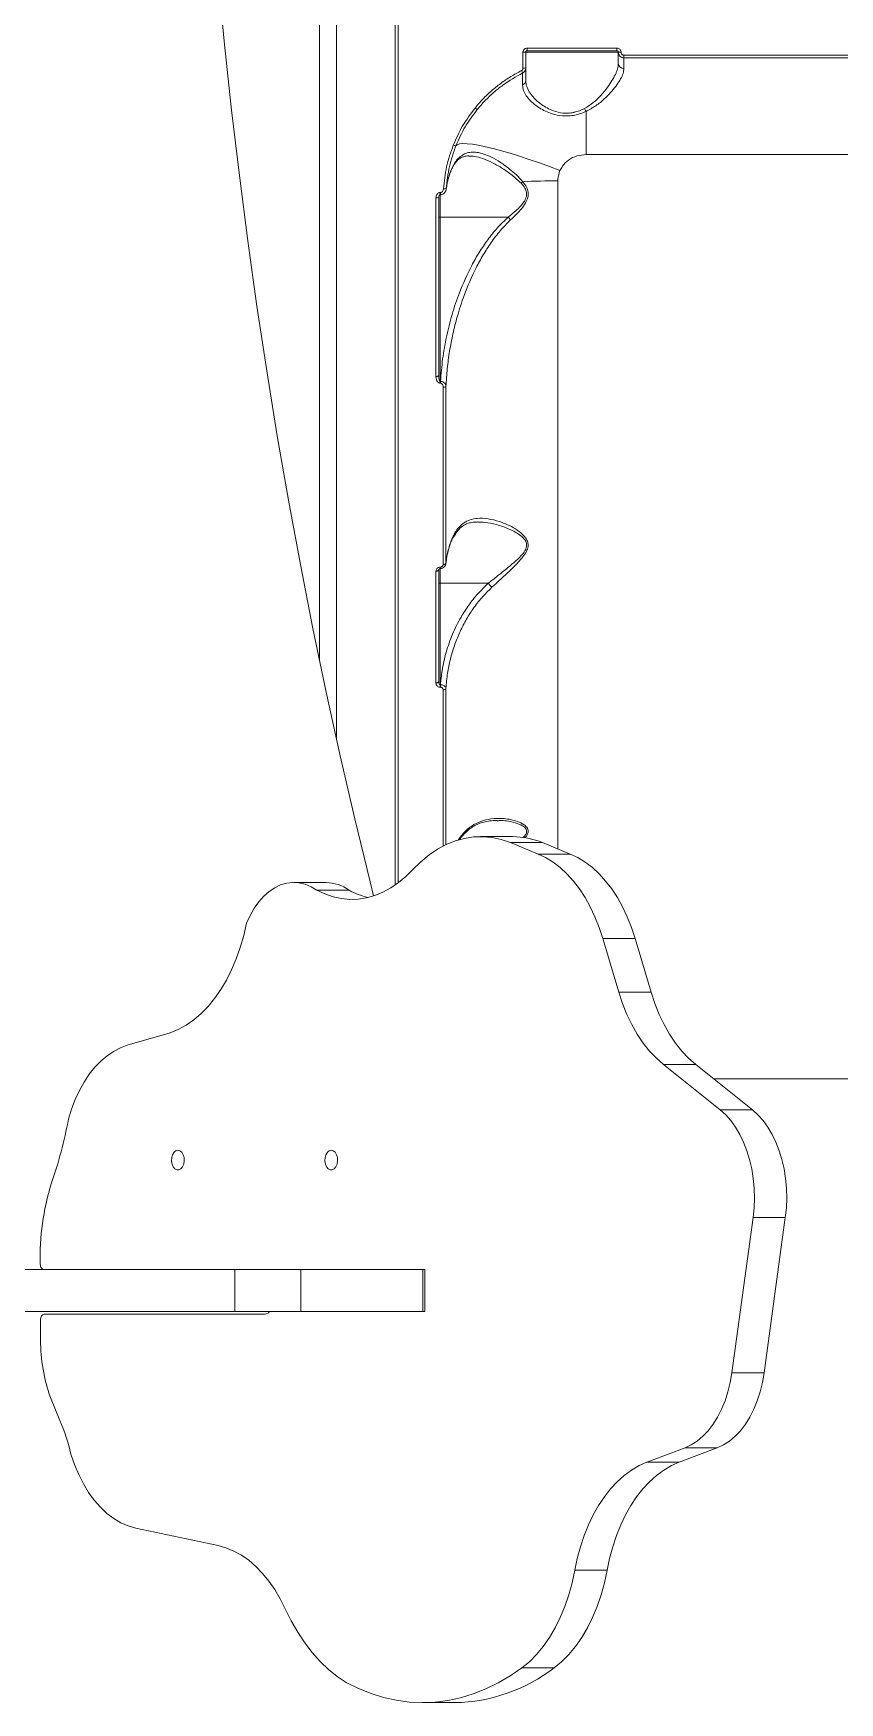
# Model space of a CAD drawing. Header units: millimetres. Extents: x -9848 to 7178, y -5300 to 6667.
# Drawn here: x -1846 to -1559, y 1473 to 2068 of the extents above; entities that cross this region are included whole.
import ezdxf

# ---------------------------------------------------------------- set-up
doc = ezdxf.new("R2010")
doc.units = ezdxf.units.MM
doc.layers.add('DIKOM_ОБЪЕКТ', color=7, linetype='Continuous')

msp = doc.modelspace()

# ---------------------------------------------------------------- linework, layer by layer
at = {"layer": 'DIKOM_ОБЪЕКТ', "color": 7, "linetype": 'Continuous', "lineweight": 15}
for p, q in [((-1717.08, 1764.86), (-1717.08, 2431.5)), ((-1738.08, 2369.77), (-1738.08, 1817.06)), ((-1744.08, 1844.98), (-1744.08, 2355.08)), ((-1716.08, 2076.79), (-1716.08, 1765.58)), ((-1671.58, 2056.12), (-1671.58, 2061.75)), ((-1670.58, 2061.79), (-1670.58, 2056.18)), ((-1637.58, 2061.79), (-1670.58, 2061.79)), ((-1670.08, 2063.25), (-1638.08, 2063.25)), ((-1670.08, 2062.29), (-1670.08, 2063.25)), ((-1638.08, 2062.29), (-1670.08, 2062.29)), ((-1638.08, 2062.29), (-1638.08, 2063.25)), ((-1637.58, 2057.74), (-1637.58, 2061.79)), ((-1635.58, 2060.75), (-1552.58, 2060.75)), ((-1635.58, 2059.79), (-1635.58, 2060.75)), ((-1635.58, 2059.79), (-1635.58, 2055.93)), ((-1552.58, 2059.79), (-1635.58, 2059.79)), ((-1649.08, 2025.29), (-1649.08, 2040.7)), ((-1299.08, 2025.29), (-1649.08, 2025.29)), ((-1701.08, 2011.77), (-1700.99, 2011.77)), ((-1701.08, 2010.93), (-1701.08, 2011.77)), ((-1700.99, 2010.93), (-1700.99, 2011.77)), ((-1698.9, 2013), (-1698.74, 2014.03)), ((-1659.13, 2015.94), (-1659.13, 1777.73)), ((-1702.58, 1946.17), (-1702.58, 2009.81)), ((-1701.58, 2009.98), (-1701.58, 1946.49)), ((-1701.08, 2010.93), (-1700.99, 2010.93)), ((-1701.08, 2010.93), (-1701.08, 2002.98)), ((-1676.83, 2002.98), (-1701.08, 2002.98)), ((-1701.08, 2002.98), (-1701.08, 1944.45)), ((-1701.08, 1944.45), (-1700.96, 1944.45)), ((-1701.08, 1944.45), (-1701.08, 1943.81)), ((-1700.96, 1943.81), (-1701.08, 1943.81)), ((-1700.96, 1944.45), (-1700.96, 1943.81)), ((-1700.02, 1879.16), (-1700.02, 1942.33)), ((-1699.02, 1942.63), (-1699.02, 1879.59)), ((-1687.48, 1894.18), (-1687.69, 1894.19)), ((-1702.58, 1836.9), (-1702.58, 1876.77)), ((-1701.58, 1877.25), (-1701.58, 1837.48)), ((-1701.08, 1878.18), (-1701.04, 1878.18)), ((-1701.08, 1877.66), (-1701.08, 1878.18)), ((-1701.08, 1877.66), (-1701.04, 1877.66)), ((-1701.08, 1877.66), (-1701.08, 1872.44)), ((-1701.04, 1877.66), (-1701.04, 1878.18)), ((-1683.92, 1872.44), (-1701.08, 1872.44)), ((-1701.08, 1872.44), (-1701.08, 1836.28)), ((-1701.08, 1836.28), (-1700.97, 1836.28)), ((-1701.08, 1836.28), (-1701.08, 1835.38)), ((-1700.97, 1835.38), (-1701.08, 1835.38)), ((-1700.97, 1836.28), (-1700.97, 1835.38)), ((-1700.02, 1778.77), (-1700.02, 1834.42)), ((-1699.02, 1834.95), (-1699.02, 1779.26)), ((-1694.32, 1780.97), (-1693.36, 1782.25)), ((-1675.25, 1782.1), (-1686.75, 1782.1)), ((-1666.18, 1775.91), (-1676.06, 1779.96)), ((-1664.56, 1779.96), (-1676.06, 1779.96)), ((-1654.69, 1775.91), (-1664.56, 1779.96)), ((-1654.69, 1775.91), (-1666.18, 1775.91)), ((-1741.75, 1765.76), (-1753.24, 1765.76)), ((-1733.56, 1763.01), (-1745.05, 1763.01)), ((-1637.4, 1726.64), (-1643.12, 1745.84)), ((-1631.63, 1745.84), (-1643.12, 1745.84)), ((-1625.91, 1726.64), (-1631.63, 1745.84)), ((-1625.91, 1726.64), (-1637.4, 1726.64)), ((-1797.36, 1712.15), (-1812.57, 1707.72)), ((-1601.27, 1684.67), (-1621.49, 1700.83)), ((-1610, 1700.83), (-1621.49, 1700.83)), ((-1589.78, 1684.67), (-1610, 1700.83)), ((-1603.69, 1695.79), (-1289.03, 1695.79)), ((-1589.78, 1684.67), (-1601.27, 1684.67)), ((-1597.1, 1590.96), (-1589.55, 1646.27)), ((-1578.06, 1646.27), (-1589.55, 1646.27)), ((-1585.61, 1590.96), (-1578.06, 1646.27)), ((-1842.36, 1627.79), (-1980.71, 1627.79)), ((-1878.42, 1627.79), (-1774.29, 1627.79)), ((-1774.29, 1612.79), (-1774.29, 1627.79)), ((-1750.75, 1627.79), (-1774.29, 1627.79)), ((-1750.75, 1612.79), (-1750.75, 1627.79)), ((-1750.75, 1627.79), (-1707.2, 1627.79)), ((-1707.2, 1612.79), (-1707.2, 1627.79)), ((-1706.49, 1627.79), (-1707.2, 1627.79)), ((-1706.49, 1612.79), (-1706.49, 1627.79)), ((-1878.42, 1612.79), (-1774.29, 1612.79)), ((-1843.52, 1602.64), (-1843.55, 1609.78)), ((-1764, 1611.79), (-1842.26, 1611.79)), ((-1750.75, 1612.79), (-1774.29, 1612.79)), ((-1750.75, 1612.79), (-1707.2, 1612.79)), ((-1706.49, 1612.79), (-1707.2, 1612.79)), ((-1585.61, 1590.96), (-1597.1, 1590.96)), ((-1839.95, 1582.14), (-1836.58, 1573.97)), ((-1627.4, 1559.08), (-1613.79, 1564.22)), ((-1615.91, 1559.08), (-1602.3, 1564.22)), ((-1602.3, 1564.22), (-1613.79, 1564.22)), ((-1615.91, 1559.08), (-1627.4, 1559.08)), ((-1809.56, 1535.58), (-1780.25, 1529.34)), ((-1641.59, 1520.54), (-1653.08, 1520.54)), ((-1660.46, 1485.75), (-1671.95, 1485.75)), ((-1707.34, 1473.35), (-1695.85, 1473.35))]:
    msp.add_line(p, q, dxfattribs=at)
at = {"layer": 'DIKOM_ОБЪЕКТ', "color": 7, "linetype": 'Continuous', "lineweight": 15, "flags": 128}
for points in [[(-1724.81, 1760.98), (-1726.08, 1766.04), (-1731.51, 1788.45), (-1736.71, 1810.96), (-1741.68, 1833.59), (-1746.4, 1856.31), (-1750.88, 1879.13), (-1755.12, 1902.05), (-1759.11, 1925.05), (-1762.86, 1948.13), (-1766.37, 1971.29), (-1769.63, 1994.52), (-1772.65, 2017.82), (-1775.42, 2041.18), (-1777.94, 2064.59), (-1780.21, 2088.06), (-1782.23, 2111.57), (-1784.01, 2135.12), (-1785.54, 2158.71)], [(-1695.47, 2028.4), (-1694.99, 2028.82), (-1694.15, 2029.08), (-1692.96, 2029.19), (-1691.43, 2029.15), (-1689.57, 2028.95), (-1687.4, 2028.59), (-1684.94, 2028.09), (-1682.23, 2027.45), (-1679.27, 2026.66), (-1676.11, 2025.75), (-1672.78, 2024.71), (-1669.3, 2023.57), (-1665.72, 2022.32), (-1662.06, 2020.99), (-1658.37, 2019.58)], [(-1701.58, 2003.14), (-1701.57, 2003.11), (-1701.54, 2003.08), (-1701.49, 2003.05), (-1701.43, 2003.02), (-1701.35, 2003), (-1701.27, 2002.99), (-1701.17, 2002.98), (-1701.08, 2002.98)], [(-1701.58, 1946.49), (-1701.6, 1946.43), (-1701.65, 1946.37), (-1701.75, 1946.31), (-1701.87, 1946.27), (-1702.02, 1946.23), (-1702.19, 1946.2), (-1702.38, 1946.18), (-1702.58, 1946.17)], [(-1701.58, 1877.25), (-1701.6, 1877.15), (-1701.65, 1877.06), (-1701.75, 1876.98), (-1701.87, 1876.91), (-1702.02, 1876.85), (-1702.19, 1876.8), (-1702.38, 1876.78), (-1702.58, 1876.77)], [(-1699.02, 1879.59), (-1699.05, 1879.51), (-1699.12, 1879.42), (-1699.21, 1879.35), (-1699.34, 1879.28), (-1699.48, 1879.23), (-1699.65, 1879.19), (-1699.83, 1879.16), (-1700.02, 1879.16)], [(-1701.58, 1872.6), (-1701.57, 1872.57), (-1701.54, 1872.54), (-1701.49, 1872.51), (-1701.43, 1872.48), (-1701.35, 1872.46), (-1701.27, 1872.45), (-1701.17, 1872.44), (-1701.08, 1872.44)], [(-1701.58, 1837.48), (-1701.6, 1837.37), (-1701.65, 1837.26), (-1701.75, 1837.16), (-1701.87, 1837.07), (-1702.02, 1837), (-1702.19, 1836.95), (-1702.38, 1836.91), (-1702.58, 1836.9)], [(-1710.76, 1770.42), (-1707.97, 1773.18), (-1705.05, 1775.6), (-1702.02, 1777.64), (-1698.9, 1779.32), (-1695.7, 1780.61), (-1692.45, 1781.5), (-1689.16, 1781.99), (-1685.85, 1782.09), (-1682.55, 1781.78), (-1679.28, 1781.07), (-1676.06, 1779.96)], [(-1666.18, 1775.91), (-1663.48, 1774.62), (-1660.86, 1773), (-1658.32, 1771.05), (-1655.9, 1768.8), (-1653.59, 1766.26), (-1651.43, 1763.44), (-1649.42, 1760.35), (-1647.57, 1757.03), (-1645.9, 1753.49), (-1644.41, 1749.75), (-1643.12, 1745.84)], [(-1654.69, 1775.91), (-1651.99, 1774.62), (-1649.37, 1773), (-1646.83, 1771.05), (-1644.41, 1768.8), (-1642.1, 1766.26), (-1639.94, 1763.44), (-1637.93, 1760.35), (-1636.08, 1757.03), (-1634.4, 1753.49), (-1632.92, 1749.75), (-1631.63, 1745.84)], [(-1710.76, 1770.42), (-1713.28, 1767.91), (-1715.92, 1765.7), (-1718.66, 1763.83), (-1721.49, 1762.3), (-1724.38, 1761.12), (-1727.33, 1760.3), (-1730.31, 1759.84), (-1733.3, 1759.75), (-1736.29, 1760.02), (-1739.26, 1760.66), (-1742.18, 1761.66), (-1745.05, 1763.01)], [(-1770.11, 1751.24), (-1768.84, 1754.03), (-1767.38, 1756.58), (-1765.75, 1758.87), (-1763.97, 1760.87), (-1762.06, 1762.55), (-1760.04, 1763.89), (-1757.94, 1764.88), (-1755.78, 1765.5), (-1753.59, 1765.75), (-1751.39, 1765.62), (-1749.22, 1765.12), (-1747.09, 1764.25), (-1745.05, 1763.01)], [(-1770.11, 1751.24), (-1771.1, 1746.85), (-1772.32, 1742.61), (-1773.75, 1738.53), (-1775.39, 1734.64), (-1777.23, 1730.98), (-1779.25, 1727.56), (-1781.45, 1724.41), (-1783.8, 1721.55), (-1786.3, 1718.99), (-1788.92, 1716.76), (-1791.65, 1714.87), (-1794.47, 1713.33), (-1797.36, 1712.15)], [(-1621.49, 1700.83), (-1624.03, 1703.08), (-1626.45, 1705.65), (-1628.72, 1708.51), (-1630.83, 1711.66), (-1632.77, 1715.08), (-1634.52, 1718.73), (-1636.07, 1722.59), (-1637.4, 1726.64)], [(-1610, 1700.83), (-1612.54, 1703.08), (-1614.96, 1705.65), (-1617.23, 1708.51), (-1619.34, 1711.66), (-1621.28, 1715.08), (-1623.03, 1718.73), (-1624.58, 1722.59), (-1625.91, 1726.64)], [(-1833.54, 1681.41), (-1832.44, 1684.99), (-1831.14, 1688.4), (-1829.65, 1691.62), (-1827.98, 1694.62), (-1826.15, 1697.37), (-1824.16, 1699.86), (-1822.04, 1702.07), (-1819.81, 1703.97), (-1817.47, 1705.55), (-1815.05, 1706.81), (-1812.57, 1707.72)], [(-1601.27, 1684.67), (-1599.32, 1682.91), (-1597.49, 1680.85), (-1595.8, 1678.52), (-1594.27, 1675.94), (-1592.91, 1673.13), (-1591.75, 1670.12), (-1590.78, 1666.95), (-1590.02, 1663.64), (-1589.48, 1660.23), (-1589.16, 1656.76), (-1589.06, 1653.25), (-1589.19, 1649.74), (-1589.55, 1646.27)], [(-1589.78, 1684.67), (-1587.83, 1682.91), (-1586, 1680.85), (-1584.31, 1678.52), (-1582.78, 1675.94), (-1581.42, 1673.13), (-1580.26, 1670.12), (-1579.29, 1666.95), (-1578.53, 1663.64), (-1577.98, 1660.23), (-1577.66, 1656.76), (-1577.57, 1653.25), (-1577.7, 1649.74), (-1578.06, 1646.27)], [(-1794.53, 1670.29), (-1793.8, 1670.1), (-1793.15, 1669.55), (-1792.65, 1668.7), (-1792.35, 1667.65), (-1792.29, 1666.5), (-1792.47, 1665.38), (-1792.88, 1664.42), (-1793.46, 1663.71), (-1794.16, 1663.34), (-1794.9, 1663.34), (-1795.6, 1663.71), (-1796.19, 1664.42), (-1796.59, 1665.38), (-1796.77, 1666.5), (-1796.71, 1667.65), (-1796.42, 1668.7), (-1795.91, 1669.55), (-1795.26, 1670.1), (-1794.53, 1670.29)], [(-1739.9, 1670.29), (-1739.17, 1670.1), (-1738.51, 1669.55), (-1738.01, 1668.7), (-1737.71, 1667.65), (-1737.65, 1666.5), (-1737.84, 1665.38), (-1738.24, 1664.42), (-1738.83, 1663.71), (-1739.53, 1663.34), (-1740.27, 1663.34), (-1740.97, 1663.71), (-1741.55, 1664.42), (-1741.96, 1665.38), (-1742.14, 1666.5), (-1742.08, 1667.65), (-1741.78, 1668.7), (-1741.28, 1669.55), (-1740.63, 1670.1), (-1739.9, 1670.29)], [(-1842.32, 1627.79), (-1842.57, 1627.83), (-1842.8, 1627.93), (-1843.02, 1628.11), (-1843.21, 1628.35), (-1843.37, 1628.64), (-1843.49, 1628.97), (-1843.57, 1629.33), (-1843.61, 1629.71)], [(-1843.55, 1609.78), (-1843.52, 1610.17), (-1843.45, 1610.55), (-1843.33, 1610.89), (-1843.17, 1611.2), (-1842.98, 1611.45), (-1842.76, 1611.64), (-1842.51, 1611.75), (-1842.26, 1611.79)], [(-1597.1, 1590.96), (-1597.69, 1587.51), (-1598.5, 1584.17), (-1599.53, 1580.98), (-1600.76, 1577.96), (-1602.19, 1575.16), (-1603.79, 1572.6), (-1605.55, 1570.3), (-1607.45, 1568.3), (-1609.47, 1566.61), (-1611.59, 1565.24), (-1613.79, 1564.22)], [(-1585.61, 1590.96), (-1586.2, 1587.51), (-1587.01, 1584.17), (-1588.04, 1580.98), (-1589.27, 1577.96), (-1590.7, 1575.16), (-1592.3, 1572.6), (-1594.06, 1570.3), (-1595.96, 1568.3), (-1597.98, 1566.61), (-1600.1, 1565.24), (-1602.3, 1564.22)], [(-1809.56, 1535.58), (-1812.23, 1536.34), (-1814.84, 1537.48), (-1817.38, 1538.98), (-1819.82, 1540.83), (-1822.14, 1543.01), (-1824.33, 1545.51), (-1826.37, 1548.3), (-1828.23, 1551.37), (-1829.91, 1554.69), (-1831.39, 1558.23), (-1832.66, 1561.96)], [(-1653.08, 1520.54), (-1652.19, 1524.79), (-1651.08, 1528.92), (-1649.75, 1532.89), (-1648.23, 1536.69), (-1646.51, 1540.28), (-1644.61, 1543.63), (-1642.54, 1546.74), (-1640.31, 1549.58), (-1637.94, 1552.12), (-1635.45, 1554.36), (-1632.85, 1556.27), (-1630.16, 1557.85), (-1627.4, 1559.08)], [(-1641.59, 1520.54), (-1640.7, 1524.79), (-1639.59, 1528.92), (-1638.26, 1532.89), (-1636.74, 1536.69), (-1635.02, 1540.28), (-1633.12, 1543.63), (-1631.05, 1546.74), (-1628.82, 1549.58), (-1626.45, 1552.12), (-1623.96, 1554.36), (-1621.36, 1556.27), (-1618.67, 1557.85), (-1615.91, 1559.08)], [(-1780.25, 1529.34), (-1777.42, 1528.55), (-1774.63, 1527.4), (-1771.92, 1525.91), (-1769.29, 1524.08), (-1766.76, 1521.92), (-1764.36, 1519.44), (-1762.1, 1516.68), (-1759.98, 1513.63), (-1758.04, 1510.33), (-1756.27, 1506.79)], [(-1653.08, 1520.54), (-1654.02, 1516.08), (-1655.2, 1511.76), (-1656.61, 1507.62), (-1658.25, 1503.68), (-1660.09, 1499.96), (-1662.14, 1496.51), (-1664.36, 1493.34), (-1666.75, 1490.48), (-1669.28, 1487.94), (-1671.95, 1485.75)], [(-1641.59, 1520.54), (-1642.53, 1516.08), (-1643.71, 1511.76), (-1645.12, 1507.62), (-1646.76, 1503.68), (-1648.6, 1499.96), (-1650.64, 1496.51), (-1652.87, 1493.34), (-1655.26, 1490.48), (-1657.79, 1487.94), (-1660.46, 1485.75)], [(-1734.54, 1480.52), (-1737.75, 1482.66), (-1740.84, 1485.17), (-1743.81, 1488.01), (-1746.64, 1491.18), (-1749.32, 1494.66), (-1751.82, 1498.44), (-1754.14, 1502.49), (-1756.27, 1506.79)], [(-1671.95, 1485.75), (-1676.15, 1482.87), (-1680.45, 1480.36), (-1684.83, 1478.22), (-1689.28, 1476.46), (-1693.79, 1475.09), (-1698.34, 1474.12), (-1702.91, 1473.53), (-1707.5, 1473.35), (-1712.09, 1473.56), (-1716.67, 1474.17), (-1721.22, 1475.17), (-1725.72, 1476.57), (-1730.17, 1478.35), (-1734.54, 1480.52)]]:
    msp.add_lwpolyline(points, dxfattribs=at)
at = {"layer": 'DIKOM_ОБЪЕКТ', "color": 7, "linetype": 'Continuous', "lineweight": 15}
for centre, radius, start, end in [((-1671.33, 2068.38), 6.64, 267.88939, 276.53469), ((-1636.82, 2068.38), 6.64, 263.46456, 272.11136), ((-1663.45, 2059.37), 9.61, 205.4899, 211.16893), ((-1671.33, 2061.02), 4.9, 267.08733, 278.80917), ((-1635.67, 2057.84), 1.91, 183.05149, 272.74544), ((-1672.34, 2051.74), 1.76, 291.12267, 358.17846), ((-1686.22, 2044.5), 3.56, 227.22577, 242.54119), ((-1642.74, 2044.64), 7.46, 202.82743, 211.87054), ((-1695.32, 2030.78), 2.38, 242.88415, 266.25076), ((-1699.57, 2015.02), 1.97, 259.92266, 289.22628), ((-1675.82, 2020.1), 6.15, 305.69537, 313.22959), ((-1659.25, 1779.6), 236.34, 89.97101, 92.99737), ((-1702.33, 2011.48), 1.69, 261.6951, 296.66868), ((-1699.82, 1943.47), 1.16, 259.95493, 313.42094), ((-1699.87, 1835.33), 0.928, 260.7053, 335.88804), ((-1675.33, 1753.98), 28.12, 67.48586, 89.8439), ((-1741.95, 1751.55), 14.2, 53.78415, 89.19595), ((-1720.44, 1786.99), 27.33, 241.31767, 256.50231), ((-1991.49, 1711.16), 160.73, 340.82154, 349.33043), ((-1755.51, 1632.23), 88.13, 162.75117, 181.63689), ((-1764.1, 1614.78), 2.99, 271.9638, 318.29394), ((-1780.72, 1603), 62.8, 180.3359, 199.40269), ((-1909.76, 1543.48), 79.28, 13.47888, 22.61636), ((-1696.83, 1532.82), 59.48, 270.93706, 307.68798)]:
    msp.add_arc(centre, radius, start, end, dxfattribs=at)
for points, knots in [([(-1671.58, 2061.75), (-1671.57, 2061.86), (-1671.55, 2062.14), (-1671.37, 2062.56), (-1671.03, 2062.94), (-1670.58, 2063.2), (-1670.25, 2063.24), (-1670.08, 2063.25)], [0, 0, 0, 0, 0.14201, 0.356722, 0.571304, 0.785722, 1, 1, 1, 1]), ([(-1670.08, 2062.29), (-1670.13, 2062.28), (-1670.25, 2062.27), (-1670.4, 2062.19), (-1670.51, 2062.06), (-1670.57, 2061.92), (-1670.57, 2061.83), (-1670.58, 2061.79)], [0, 0, 0, 0, 0.214054, 0.428104, 0.642943, 0.858373, 1, 1, 1, 1]), ([(-1638.08, 2063.25), (-1637.97, 2063.25), (-1637.69, 2063.23), (-1637.27, 2063.05), (-1636.89, 2062.71), (-1636.63, 2062.26), (-1636.59, 2061.92), (-1636.58, 2061.75)], [0, 0, 0, 0, 0.140642, 0.355102, 0.569861, 0.78475, 1, 1, 1, 1]), ([(-1637.58, 2061.79), (-1637.58, 2061.85), (-1637.59, 2061.96), (-1637.68, 2062.11), (-1637.81, 2062.22), (-1637.95, 2062.28), (-1638.04, 2062.29), (-1638.08, 2062.29)], [0, 0, 0, 0, 0.215378, 0.430556, 0.645264, 0.859614, 1, 1, 1, 1]), ([(-1635.58, 2059.79), (-1635.72, 2059.8), (-1636.1, 2059.82), (-1636.66, 2060.06), (-1637.17, 2060.51), (-1637.51, 2061.11), (-1637.56, 2061.56), (-1637.58, 2061.79)], [0, 0, 0, 0, 0.140742, 0.355413, 0.570267, 0.785057, 1, 1, 1, 1]), ([(-1636.58, 2061.75), (-1636.57, 2061.64), (-1636.54, 2061.41), (-1636.37, 2061.11), (-1636.12, 2060.88), (-1635.84, 2060.77), (-1635.65, 2060.75), (-1635.58, 2060.75)], [0, 0, 0, 0, 0.215085, 0.4302, 0.644927, 0.859482, 1, 1, 1, 1]), ([(-1688.64, 2041.89), (-1687.72, 2042.96), (-1685.9, 2045.11), (-1682.83, 2048.03), (-1679.51, 2050.72), (-1675.96, 2053.16), (-1673.4, 2054.54), (-1672.13, 2055.23)], [0, 0, 0, 0, 0.197842, 0.395507, 0.593164, 0.796582, 1, 1, 1, 1]), ([(-1671.67, 2054.39), (-1674.08, 2053.03), (-1677.73, 2050.97), (-1682.07, 2047.42), (-1685.15, 2044.52), (-1686.96, 2042.4), (-1687.86, 2041.35)], [0, 0, 0, 0, 0.395169, 0.598679, 0.802165, 1, 1, 1, 1]), ([(-1672.13, 2055.23), (-1672.03, 2055.29), (-1671.84, 2055.41), (-1671.65, 2055.7), (-1671.58, 2055.95), (-1671.58, 2056.09), (-1671.58, 2056.12)], [0, 0, 0, 0, 0.30564, 0.611667, 0.917867, 1, 1, 1, 1]), ([(-1671.7, 2050.1), (-1671.7, 2050.97), (-1671.69, 2052.73), (-1671.68, 2053.97), (-1671.67, 2054.36), (-1671.67, 2054.39), (-1671.67, 2054.39)], [0, 0, 0, 0, 0.34149, 0.69299, 0.918009, 1, 1, 1, 1]), ([(-1670.58, 2056.18), (-1670.58, 2056.12), (-1670.59, 2055.83), (-1670.72, 2055.33), (-1671.1, 2054.76), (-1671.48, 2054.51), (-1671.67, 2054.39)], [0, 0, 0, 0, 0.08181, 0.388035, 0.693967, 1, 1, 1, 1]), ([(-1670.58, 2056.18), (-1670.58, 2056.09), (-1670.58, 2055.9), (-1670.58, 2054.45), (-1670.58, 2052.62), (-1670.58, 2051.69)], [0, 0, 0, 0, 0.306972, 0.648468, 1, 1, 1, 1]), ([(-1649.62, 2041.74), (-1648.55, 2042.4), (-1646.32, 2043.79), (-1643.65, 2046.51), (-1641.46, 2049.18), (-1639.78, 2051.68), (-1638.59, 2053.89), (-1637.75, 2055.97), (-1637.64, 2057.14), (-1637.58, 2057.74)], [0, 0, 0, 0, 0.146376, 0.305506, 0.468992, 0.600903, 0.735096, 0.865703, 1, 1, 1, 1]), ([(-1635.58, 2055.93), (-1635.64, 2055.38), (-1635.77, 2054.26), (-1636.7, 2052.29), (-1638.04, 2050.17), (-1639.93, 2047.79), (-1642.39, 2045.22), (-1645.42, 2042.63), (-1647.89, 2041.32), (-1649.08, 2040.7)], [0, 0, 0, 0, 0.131651, 0.263488, 0.395136, 0.526875, 0.688296, 0.849531, 1, 1, 1, 1]), ([(-1649.08, 2040.7), (-1649.72, 2040.43), (-1651.02, 2039.88), (-1653.11, 2039.32), (-1655.29, 2039.03), (-1658.03, 2039.06), (-1660.88, 2039.66), (-1663.59, 2040.74), (-1665.91, 2042.02), (-1668.03, 2043.59), (-1669.79, 2045.36), (-1671.02, 2047.19), (-1671.63, 2048.78), (-1671.68, 2049.74), (-1671.7, 2050.1)], [0, 0, 0, 0, 0.060372, 0.122045, 0.182587, 0.245203, 0.354867, 0.435811, 0.5191, 0.62134, 0.726596, 0.829718, 0.935577, 1, 1, 1, 1]), ([(-1670.58, 2051.69), (-1670.56, 2051.31), (-1670.5, 2050.32), (-1669.94, 2048.66), (-1668.8, 2046.76), (-1667.15, 2044.88), (-1665.2, 2043.24), (-1663.03, 2041.87), (-1660.53, 2040.72), (-1657.93, 2040.07), (-1655.49, 2040), (-1654.15, 2040.18), (-1652.79, 2040.47), (-1651.41, 2040.89), (-1650.22, 2041.45), (-1649.62, 2041.74)], [0, 0, 0, 0, 0.065388, 0.170366, 0.277943, 0.381816, 0.488414, 0.569565, 0.652796, 0.760421, 0.815166, 0.871889, 0.880047, 0.939205, 1, 1, 1, 1]), ([(-1696.4, 2028.66), (-1695.37, 2030.98), (-1693.29, 2035.68), (-1690.2, 2039.81), (-1688.64, 2041.89)], [0, 0, 0, 0, 0.494166, 1, 1, 1, 1]), ([(-1687.86, 2041.35), (-1689.36, 2039.35), (-1692.39, 2035.33), (-1694.44, 2030.73), (-1695.47, 2028.4)], [0, 0, 0, 0, 0.494182, 1, 1, 1, 1]), ([(-1699.91, 2013.08), (-1699.64, 2015.71), (-1699.09, 2021.03), (-1697.3, 2026.09), (-1696.4, 2028.66)], [0, 0, 0, 0, 0.493782, 1, 1, 1, 1]), ([(-1695.47, 2028.4), (-1696.34, 2025.96), (-1698.09, 2021), (-1698.64, 2015.79), (-1698.92, 2013.16)], [0, 0, 0, 0, 0.493727, 1, 1, 1, 1]), ([(-1697.15, 2019.7), (-1696.94, 2020.16), (-1696.52, 2021.1), (-1695.77, 2022.25), (-1694.94, 2023.22), (-1694.04, 2023.95), (-1693, 2024.48), (-1691.97, 2024.78), (-1691.19, 2024.8), (-1690.87, 2024.81)], [0, 0, 0, 0, 0.127179, 0.261914, 0.403627, 0.54958, 0.704993, 0.87989, 1, 1, 1, 1]), ([(-1697.09, 2020.05), (-1696.77, 2020.73), (-1696.14, 2022.1), (-1694.93, 2023.71), (-1693.55, 2024.94), (-1691.92, 2025.8), (-1690.07, 2026.21), (-1687.9, 2026.15), (-1685.48, 2025.56), (-1682.68, 2024.37), (-1679.61, 2022.6), (-1676.62, 2020.4), (-1673.88, 2018.11), (-1672.36, 2016.45), (-1671.6, 2015.62)], [0, 0, 0, 0, 0.067772, 0.135567, 0.206321, 0.277108, 0.356891, 0.436718, 0.528957, 0.621245, 0.729144, 0.837082, 0.918589, 1, 1, 1, 1]), ([(-1672.23, 2015.1), (-1673.28, 2016.08), (-1675.41, 2018.04), (-1678.89, 2020.42), (-1682.43, 2022.49), (-1685.77, 2023.93), (-1688.62, 2024.75), (-1690.2, 2024.76), (-1690.88, 2024.76)], [0, 0, 0, 0, 0.170638, 0.345208, 0.52939, 0.717678, 0.8782, 1, 1, 1, 1]), ([(-1649.08, 2025.29), (-1650.19, 2025.19), (-1652.4, 2025), (-1655.35, 2023.48), (-1657.35, 2021.56), (-1658.1, 2020.1), (-1658.37, 2019.58)], [0, 0, 0, 0, 0.288576, 0.57164, 0.84705, 1, 1, 1, 1]), ([(-1698.92, 2013.16), (-1698.73, 2014.32), (-1698.35, 2016.65), (-1697.51, 2018.91), (-1697.09, 2020.05)], [0, 0, 0, 0, 0.497346, 1, 1, 1, 1]), ([(-1698.74, 2014.03), (-1698.68, 2014.44), (-1698.48, 2015.78), (-1697.95, 2017.69), (-1697.34, 2019.14), (-1697.11, 2019.7)], [0, 0, 0, 0, 0.213775, 0.699132, 1, 1, 1, 1]), ([(-1697.16, 2019.73), (-1697.15, 2019.75), (-1697.09, 2019.82), (-1697.09, 2019.94), (-1697.09, 2020.03), (-1697.09, 2020.05)], [0, 0, 0, 0, 0.22756, 0.858385, 1, 1, 1, 1]), ([(-1658.37, 2019.58), (-1658.7, 2018.6), (-1659.06, 2017.52), (-1659.12, 2016.28), (-1659.13, 2016.06), (-1659.13, 2015.94)], [0, 0, 0, 0, 0.821797, 0.907876, 1, 1, 1, 1]), ([(-1702.58, 2009.81), (-1702.56, 2010.02), (-1702.53, 2010.46), (-1702.28, 2011.05), (-1701.9, 2011.48), (-1701.5, 2011.72), (-1701.22, 2011.75), (-1701.08, 2011.77)], [0, 0, 0, 0, 0.226677, 0.491972, 0.695919, 0.847704, 1, 1, 1, 1]), ([(-1700.99, 2010.95), (-1700.82, 2010.95), (-1700.43, 2010.97), (-1699.89, 2011.26), (-1699.4, 2011.72), (-1699.05, 2012.38), (-1698.91, 2012.95), (-1698.91, 2013.27), (-1698.91, 2013.32)], [0, 0, 0, 0, 0.148737, 0.324955, 0.508503, 0.718388, 0.956471, 1, 1, 1, 1]), ([(-1700.99, 2011.77), (-1700.93, 2011.77), (-1700.76, 2011.79), (-1700.5, 2011.91), (-1700.21, 2012.18), (-1699.98, 2012.58), (-1699.94, 2012.91), (-1699.91, 2013.08)], [0, 0, 0, 0, 0.103411, 0.262402, 0.461198, 0.72818, 1, 1, 1, 1]), ([(-1676.83, 2002.98), (-1676.07, 2003.59), (-1674.67, 2004.7), (-1672.73, 2006.48), (-1671.24, 2008.22), (-1670.35, 2009.94), (-1670.22, 2011.16), (-1670.35, 2012.24), (-1670.88, 2013.59), (-1671.73, 2014.55), (-1672.23, 2015.1)], [0, 0, 0, 0, 0.192069, 0.351188, 0.509493, 0.634447, 0.718651, 0.742097, 0.849601, 1, 1, 1, 1]), ([(-1671.6, 2015.62), (-1671.13, 2014.98), (-1670.3, 2013.87), (-1669.66, 2011.92), (-1669.75, 2009.95), (-1670.64, 2007.91), (-1672.06, 2005.93), (-1673.91, 2003.92), (-1675.25, 2002.66), (-1675.98, 2001.98)], [0, 0, 0, 0, 0.150772, 0.26251, 0.375809, 0.504328, 0.659837, 0.816016, 1, 1, 1, 1]), ([(-1701.57, 2009.98), (-1701.58, 2009.99), (-1701.59, 2010.18), (-1701.51, 2010.49), (-1701.33, 2010.79), (-1701.19, 2010.9), (-1701.11, 2010.93), (-1701.06, 2010.93), (-1701.04, 2010.92), (-1701.04, 2010.92)], [0, 0, 0, 0, 0.027844, 0.498683, 0.763411, 0.896175, 0.948805, 0.98132, 1, 1, 1, 1]), ([(-1700.96, 1944.45), (-1700.74, 1947.11), (-1700.31, 1952.42), (-1698.9, 1960.37), (-1696.93, 1968.27), (-1694.05, 1976.81), (-1690.74, 1984.2), (-1687.2, 1990.44), (-1684.17, 1994.93), (-1680.79, 1999.2), (-1678.15, 2001.71), (-1676.82, 2002.97)], [0, 0, 0, 0, 0.124576, 0.249154, 0.376416, 0.503666, 0.667719, 0.751085, 0.834424, 0.916781, 1, 1, 1, 1]), ([(-1675.98, 2001.98), (-1677.23, 2000.73), (-1679.76, 1998.21), (-1682.96, 1993.97), (-1685.83, 1989.52), (-1689.21, 1983.31), (-1692.36, 1975.95), (-1694.91, 1968.04), (-1696.59, 1961.39), (-1697.77, 1955.21), (-1698.62, 1948.95), (-1698.89, 1944.74), (-1699.02, 1942.63)], [0, 0, 0, 0, 0.080303, 0.161566, 0.24214, 0.322739, 0.486601, 0.610397, 0.70721, 0.804021, 0.902014, 1, 1, 1, 1]), ([(-1676.82, 2002.97), (-1676.82, 2002.97), (-1676.82, 2002.98), (-1676.83, 2002.98), (-1676.83, 2002.98), (-1676.83, 2002.98)], [0, 0, 0, 0, 0.288523, 0.672926, 1, 1, 1, 1]), ([(-1676.82, 2002.97), (-1676.67, 2002.81), (-1676.4, 2002.52), (-1676.12, 2002.17), (-1676, 2002.01), (-1675.98, 2001.98)], [0, 0, 0, 0, 0.499443, 0.907209, 1, 1, 1, 1]), ([(-1701.08, 1943.81), (-1701.18, 1943.82), (-1701.39, 1943.84), (-1701.74, 1944.03), (-1702.09, 1944.38), (-1702.45, 1945.06), (-1702.57, 1945.69), (-1702.58, 1946.12), (-1702.58, 1946.17)], [0, 0, 0, 0, 0.092797, 0.206182, 0.369275, 0.572399, 0.947164, 1, 1, 1, 1]), ([(-1701.58, 1946.49), (-1701.57, 1946.12), (-1701.55, 1945.6), (-1701.42, 1944.97), (-1701.31, 1944.66), (-1701.21, 1944.51), (-1701.13, 1944.46), (-1701.1, 1944.45), (-1701.08, 1944.45), (-1701.08, 1944.45)], [0, 0, 0, 0, 0.502828, 0.721981, 0.872279, 0.951475, 0.975766, 0.996184, 1, 1, 1, 1]), ([(-1700.96, 1944.45), (-1700.83, 1944.44), (-1700.56, 1944.42), (-1700.13, 1944.27), (-1699.69, 1944.01), (-1699.27, 1943.56), (-1699.06, 1943.07), (-1699.03, 1942.74), (-1699.02, 1942.63)], [0, 0, 0, 0, 0.113275, 0.247063, 0.420414, 0.60734, 0.880072, 1, 1, 1, 1]), ([(-1700.02, 1942.33), (-1700.04, 1942.61), (-1700.08, 1943.01), (-1700.32, 1943.46), (-1700.53, 1943.67), (-1700.75, 1943.79), (-1700.89, 1943.8), (-1700.96, 1943.81)], [0, 0, 0, 0, 0.437071, 0.62882, 0.790852, 0.906079, 1, 1, 1, 1]), ([(-1696.26, 1889.59), (-1696.02, 1890.06), (-1695.42, 1891.19), (-1694.26, 1892.66), (-1692.59, 1894.1), (-1690.45, 1895.13), (-1687.53, 1895.71), (-1683.99, 1895.55), (-1680.35, 1894.63), (-1677.05, 1893.38), (-1674.22, 1891.91), (-1671.91, 1890.18), (-1670.35, 1888.43), (-1669.67, 1886.76), (-1669.74, 1885.02), (-1670.59, 1883.17), (-1671.96, 1881.32), (-1674.28, 1878.81), (-1677.45, 1875.75), (-1680.55, 1872.94), (-1682.29, 1871.34), (-1682.73, 1870.93)], [0, 0, 0, 0, 0.031144, 0.075917, 0.120717, 0.182987, 0.24535, 0.331385, 0.417554, 0.477805, 0.538164, 0.598116, 0.63841, 0.667097, 0.696209, 0.728672, 0.767248, 0.805992, 0.888587, 0.971249, 1, 1, 1, 1]), ([(-1696.2, 1888.93), (-1696.16, 1889.03), (-1695.87, 1889.66), (-1695.23, 1890.64), (-1694.28, 1891.84), (-1693.2, 1892.79), (-1692.02, 1893.49), (-1690.61, 1893.96), (-1689.15, 1894.26), (-1688.13, 1894.28), (-1687.67, 1894.29)], [0, 0, 0, 0, 0.022663, 0.155514, 0.292018, 0.432083, 0.576175, 0.727744, 0.876221, 1, 1, 1, 1]), ([(-1683.92, 1872.44), (-1683.45, 1872.81), (-1681.64, 1874.24), (-1678.42, 1876.79), (-1675.08, 1879.51), (-1672.64, 1881.78), (-1671.19, 1883.41), (-1670.32, 1885.01), (-1670.22, 1886.08), (-1670.38, 1887.02), (-1670.93, 1888.15), (-1672.38, 1889.51), (-1674.31, 1890.75), (-1677.22, 1892.16), (-1680.88, 1893.41), (-1684.62, 1894.23), (-1686.71, 1894.2), (-1687.48, 1894.18)], [0, 0, 0, 0, 0.041072, 0.15729, 0.275447, 0.328203, 0.381906, 0.424583, 0.455831, 0.462006, 0.499418, 0.553921, 0.616485, 0.679159, 0.808353, 0.929717, 1, 1, 1, 1]), ([(-1699.02, 1879.59), (-1698.8, 1881.18), (-1698.37, 1884.29), (-1697.19, 1887.6), (-1696.39, 1889.32), (-1696.26, 1889.59)], [0, 0, 0, 0, 0.46653, 0.915023, 1, 1, 1, 1]), ([(-1699.01, 1879.48), (-1699.01, 1879.56), (-1698.97, 1880.6), (-1698.6, 1882.58), (-1697.86, 1885.39), (-1697.07, 1887.55), (-1696.45, 1888.74), (-1696.29, 1889.05)], [0, 0, 0, 0, 0.025571, 0.317685, 0.609861, 0.901186, 1, 1, 1, 1]), ([(-1696.26, 1889.59), (-1696.26, 1889.57), (-1696.23, 1889.41), (-1696.22, 1889.21), (-1696.32, 1889.09), (-1696.33, 1889.07)], [0, 0, 0, 0, 0.104878, 0.848789, 1, 1, 1, 1]), ([(-1702.58, 1876.77), (-1702.57, 1876.9), (-1702.54, 1877.19), (-1702.33, 1877.59), (-1701.99, 1877.92), (-1701.56, 1878.14), (-1701.24, 1878.17), (-1701.08, 1878.18)], [0, 0, 0, 0, 0.189069, 0.404449, 0.606821, 0.803361, 1, 1, 1, 1]), ([(-1701.56, 1877.27), (-1701.56, 1877.32), (-1701.55, 1877.41), (-1701.45, 1877.53), (-1701.32, 1877.61), (-1701.18, 1877.65), (-1701.06, 1877.66), (-1701, 1877.65), (-1700.97, 1877.65)], [0, 0, 0, 0, 0.3053, 0.539202, 0.695775, 0.815805, 0.921689, 1, 1, 1, 1]), ([(-1701.04, 1877.67), (-1701, 1877.67), (-1700.71, 1877.64), (-1700.18, 1877.81), (-1699.55, 1878.22), (-1699.15, 1878.86), (-1698.97, 1879.37), (-1699.02, 1879.62), (-1699.02, 1879.63)], [0, 0, 0, 0, 0.041977, 0.271815, 0.507342, 0.748583, 0.994492, 1, 1, 1, 1]), ([(-1701.04, 1878.18), (-1700.94, 1878.19), (-1700.72, 1878.21), (-1700.43, 1878.36), (-1700.19, 1878.59), (-1700.04, 1878.86), (-1700.03, 1879.06), (-1700.02, 1879.16)], [0, 0, 0, 0, 0.195137, 0.390191, 0.593311, 0.811106, 1, 1, 1, 1]), ([(-1700.97, 1836.28), (-1700.81, 1837.94), (-1700.42, 1841.84), (-1699.04, 1847.9), (-1696.79, 1854.33), (-1694.02, 1859.92), (-1690.93, 1864.71), (-1687.73, 1868.79), (-1685.19, 1871.22), (-1683.91, 1872.43)], [0, 0, 0, 0, 0.123404, 0.29034, 0.457789, 0.624608, 0.746546, 0.873294, 1, 1, 1, 1]), ([(-1682.73, 1870.93), (-1683.94, 1869.74), (-1686.37, 1867.35), (-1689.42, 1863.36), (-1692.06, 1859.15), (-1694.26, 1854.76), (-1696.08, 1850.14), (-1697.49, 1845.34), (-1698.55, 1840.26), (-1698.86, 1836.77), (-1699.02, 1834.95)], [0, 0, 0, 0, 0.123686, 0.248892, 0.368958, 0.490748, 0.612547, 0.738053, 0.863567, 1, 1, 1, 1]), ([(-1683.91, 1872.43), (-1683.91, 1872.44), (-1683.91, 1872.44), (-1683.92, 1872.44), (-1683.92, 1872.44), (-1683.92, 1872.44)], [0, 0, 0, 0, 0.276932, 0.699952, 1, 1, 1, 1]), ([(-1683.91, 1872.43), (-1683.76, 1872.27), (-1683.45, 1871.95), (-1683.08, 1871.47), (-1682.85, 1871.13), (-1682.76, 1870.98), (-1682.73, 1870.93)], [0, 0, 0, 0, 0.325277, 0.65049, 0.892554, 1, 1, 1, 1]), ([(-1701.08, 1835.38), (-1701.15, 1835.38), (-1701.39, 1835.4), (-1701.78, 1835.53), (-1702.19, 1835.84), (-1702.51, 1836.31), (-1702.55, 1836.69), (-1702.58, 1836.9)], [0, 0, 0, 0, 0.079619, 0.275718, 0.470759, 0.710503, 1, 1, 1, 1]), ([(-1701.58, 1837.48), (-1701.57, 1837.31), (-1701.56, 1837.03), (-1701.46, 1836.67), (-1701.34, 1836.45), (-1701.24, 1836.34), (-1701.16, 1836.29), (-1701.1, 1836.28), (-1701.08, 1836.28)], [0, 0, 0, 0, 0.351012, 0.618124, 0.802953, 0.879382, 0.949274, 1, 1, 1, 1]), ([(-1700.97, 1836.28), (-1700.88, 1836.28), (-1700.58, 1836.26), (-1700.08, 1836.13), (-1699.56, 1835.87), (-1699.17, 1835.5), (-1699.03, 1835.17), (-1699.02, 1834.98), (-1699.02, 1834.95)], [0, 0, 0, 0, 0.089171, 0.29366, 0.489649, 0.716418, 0.954576, 1, 1, 1, 1]), ([(-1700.02, 1834.42), (-1700.03, 1834.56), (-1700.06, 1834.8), (-1700.27, 1835.1), (-1700.52, 1835.29), (-1700.77, 1835.37), (-1700.93, 1835.38), (-1700.97, 1835.38)], [0, 0, 0, 0, 0.30262, 0.53468, 0.725418, 0.917101, 1, 1, 1, 1]), ([(-1693.27, 1782.14), (-1693.14, 1782.32), (-1692.58, 1783.06), (-1691.48, 1784.13), (-1689.96, 1785.36), (-1688.29, 1786.34), (-1686.46, 1787.06), (-1684.4, 1787.58), (-1682.5, 1787.85), (-1681.26, 1787.84), (-1680.8, 1787.84)], [0, 0, 0, 0, 0.041989, 0.171385, 0.306517, 0.445828, 0.588426, 0.737297, 0.903932, 1, 1, 1, 1]), ([(-1693.25, 1782.75), (-1692.72, 1783.35), (-1691.65, 1784.56), (-1689.44, 1786.25), (-1686.59, 1787.67), (-1682.72, 1788.6), (-1678.27, 1788.71), (-1674.16, 1787.84), (-1671.3, 1786.55), (-1670.16, 1785.47), (-1669.74, 1784.56), (-1669.67, 1783.69), (-1670.07, 1782.6), (-1670.64, 1781.94), (-1670.88, 1781.66)], [0, 0, 0, 0, 0.072642, 0.14534, 0.267161, 0.389183, 0.550163, 0.711027, 0.806262, 0.869305, 0.882495, 0.925553, 0.968329, 1, 1, 1, 1]), ([(-1671.6, 1781.72), (-1671.3, 1782.02), (-1670.66, 1782.64), (-1670.19, 1783.67), (-1670.26, 1784.34), (-1670.43, 1784.74), (-1670.72, 1785.26), (-1671.95, 1786.22), (-1674.96, 1787.29), (-1678.11, 1787.95), (-1680.28, 1787.81), (-1680.79, 1787.77)], [0, 0, 0, 0, 0.073493, 0.153683, 0.232303, 0.233358, 0.258077, 0.379375, 0.569626, 0.899268, 1, 1, 1, 1]), ([(-1694.64, 1780.85), (-1694.59, 1780.94), (-1694.19, 1781.6), (-1693.69, 1782.22), (-1693.25, 1782.75)], [0, 0, 0, 0, 0.12964, 1, 1, 1, 1]), ([(-1693.25, 1782.75), (-1693.25, 1782.73), (-1693.25, 1782.62), (-1693.28, 1782.45), (-1693.37, 1782.35), (-1693.42, 1782.29)], [0, 0, 0, 0, 0.141448, 0.553507, 1, 1, 1, 1])]:
    msp.add_open_spline(points, degree=3, knots=knots, dxfattribs=at)

doc.saveas('drawing.dxf')
